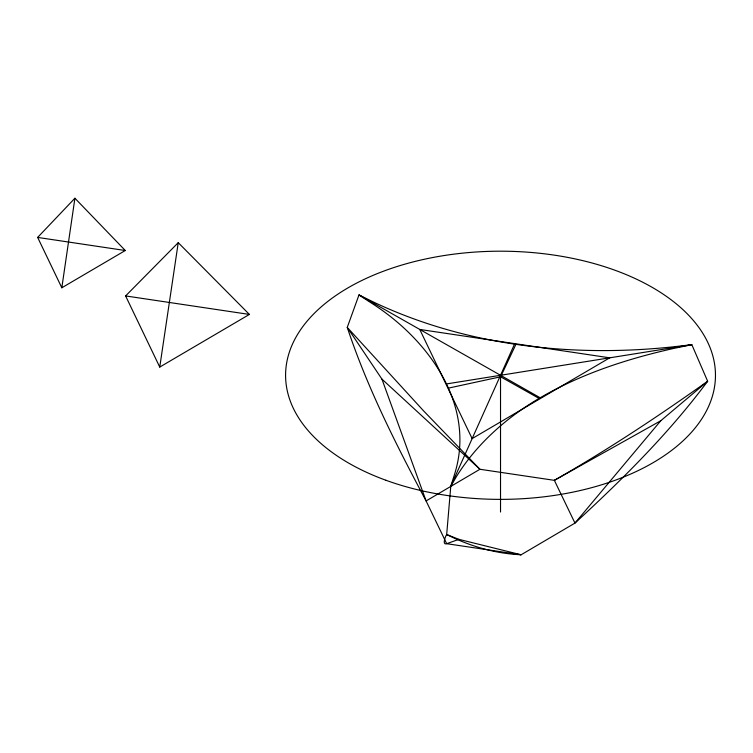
<?xml version="1.0" encoding="UTF-8"?>
<svg xmlns="http://www.w3.org/2000/svg" width="753" height="753" viewBox="0 0 753 753"><rect width="100%" height="100%" fill="white"/><g stroke="black" fill="none" stroke-linecap="round" stroke-linejoin="round"><path stroke-width="1.13" d="M61.821 287.778L74.914 198.227L125.28 250.514L61.821 287.778L37.65 237.421L74.914 198.227M159.749 367.078L178.245 242.664L249.394 314.434L159.749 367.078L125.61 295.929L178.245 242.664M514.459 344.234L450.783 486.24L446.68 534.517C444.995 537.002 442.162 545.464 446.698 543.694L458.897 539.346L521.132 554.773L574.963 523.09C622.637 479.247 668.918 433.323 707.651 381.244L691.838 344.686L674.086 346.738C572.12 357.684 466.06 346.051 372.773 301.708L358.983 294.931L347.255 327.395C367.276 387.851 396.238 444.854 426.094 500.943L446.698 543.694L521.132 554.773C495.192 553.624 469.806 546.198 446.68 534.517L458.897 539.346M448.91 388.021L500.641 376.792L515.871 344.45M660.767 420.748L554.359 480.339C607.229 450.143 658.037 416.494 707.651 381.244L660.767 420.748L574.963 523.09L554.359 480.339L479.925 469.27L381.931 379.107L347.255 327.395L423.826 411.129L479.925 469.27L426.094 500.943L381.931 379.107M540.146 397.772C506.91 417.275 477.082 443.47 456.572 476.338L450.783 486.24L454.031 475.952C477.204 405.603 428.081 338.756 370.937 302.781L358.983 294.931L540.146 397.772C581.74 373.573 627.993 358.579 674.782 348.197L691.838 344.686L447 383.851M37.65 237.421L125.28 250.514M125.61 295.929L249.394 314.434M500.641 376.792L539.073 398.412M500.529 375.286L500.529 512.021M609.704 357.826L472.14 438.604L419.75 329.438L609.704 357.826M385.884 480.245A214.934 124.085 0 0 0 715.303 380.133A214.934 124.085 0 0 0 400.408 265.48A214.934 124.085 0 0 0 385.884 480.245"/></g></svg>
